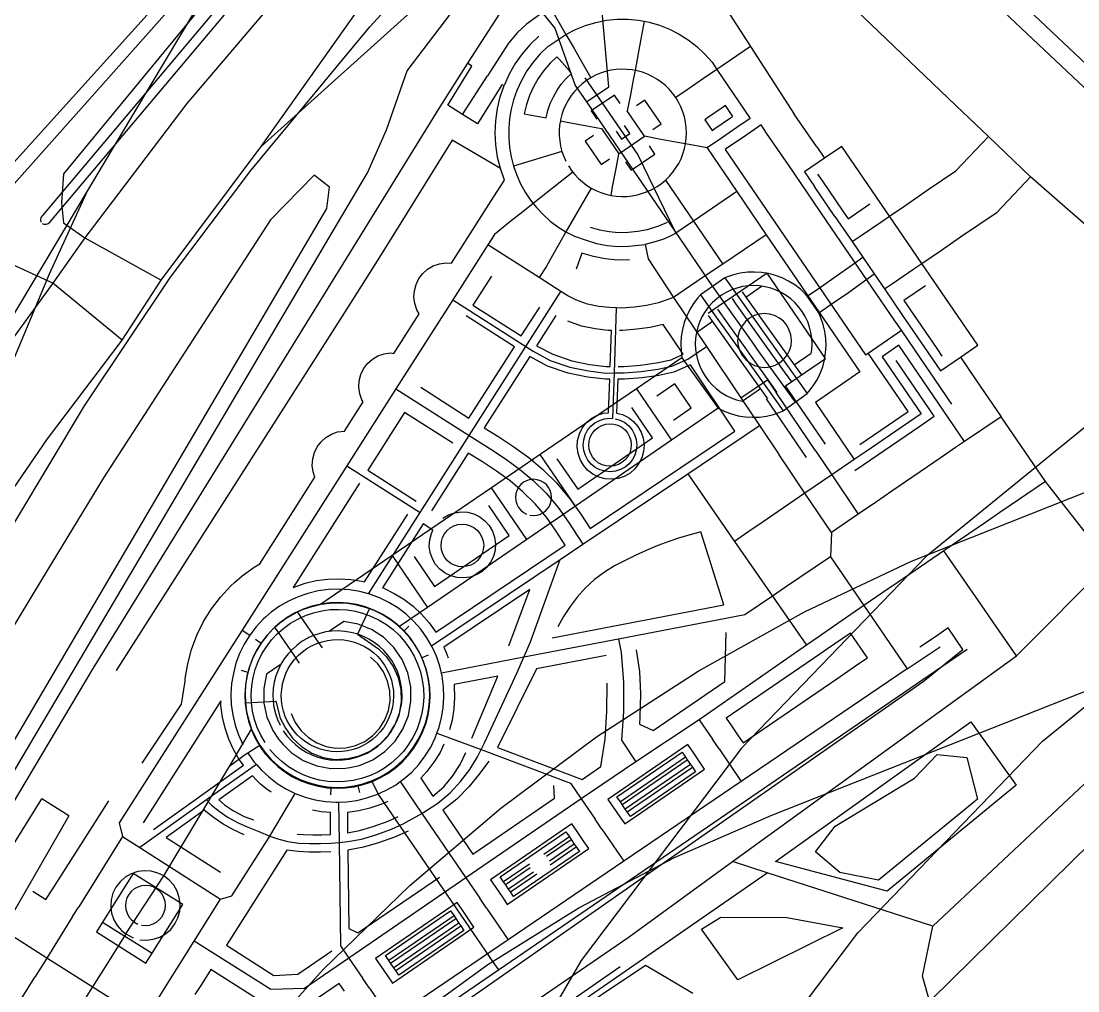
# Model space of a CAD drawing. Header units: metres. Extents: x -847 to 846, y -696 to 697.
# Drawn here: x -598.1 to -454.1, y 360.3 to 492.4 of the extents above; entities that cross this region are included whole.
import ezdxf

# ---------------------------------------------------------------- set-up
doc = ezdxf.new("R2010")
doc.units = ezdxf.units.M
for name, color, linetype in [('OSM_BARRIER', 1, 'Continuous'), ('OSM_BUILDING', 8, 'Continuous'), ('OSM_GREEN_EXISTING', 94, 'Continuous'), ('OSM_HYDROGRAPHY', 5, 'Continuous'), ('OSM_PATH', 32, 'Continuous'), ('OSM_RAILWAY', 6, 'Continuous'), ('OSM_ROAD_LOCAL', 9, 'Continuous'), ('OSM_ROAD_MAJOR', 30, 'Continuous')]:
    doc.layers.add(name, color=color, linetype=linetype)

msp = doc.modelspace()

# ---------------------------------------------------------------- linework, layer by layer
at = {"layer": 'OSM_BARRIER'}
for points in [[(-600.464, 468.588), (-562.775, 510.979), (-559.85, 511.201), (-554.901, 516.511)], [(-595.183, 464.803), (-594.97, 464.703), (-594.625, 464.714), (-594.362, 464.815), (-594.112, 465.037), (-561.14, 504.211), (-561.034, 504.478), (-561.078, 504.8), (-561.266, 505.101), (-561.585, 505.257), (-561.911, 505.235), (-562.199, 505.101), (-595.17, 465.917), (-595.365, 465.616), (-595.421, 465.304), (-595.365, 465.015)], [(-527.862, 500.815), (-531.552, 495.572), (-537.272, 486.633)], [(-466.53, 495.884), (-426.786, 458.425), (-424.349, 456.499), (-421.649, 455.13), (-418.686, 454.261), (-415.579, 454.117), (-412.296, 454.417), (-410.141, 455.063)], [(-527.53, 490.34), (-528.72, 489.194), (-529.804, 487.936), (-530.756, 486.589), (-531.583, 485.141), (-532.266, 483.628)], [(-537.272, 486.633), (-541.005, 480.7)], [(-536.645, 486.232), (-537.272, 486.633)], [(-525.08, 487.535), (-526.014, 486.633), (-526.866, 485.642), (-527.618, 484.585), (-528.263, 483.449), (-528.802, 482.269)], [(-524.761, 487.179), (-525.08, 487.535)], [(-523.37, 485.587), (-524.761, 487.179)], [(-532.567, 483.694), (-535.881, 478.373), (-537.917, 479.642), (-539.953, 480.911), (-536.645, 486.232)], [(-528.802, 482.269), (-529.221, 481.034), (-529.522, 479.765), (-526.546, 479.208), (-526.308, 480.188), (-525.983, 481.156), (-525.563, 482.08), (-525.062, 482.96), (-524.479, 483.783), (-523.815, 484.551), (-523.082, 485.253)], [(-523.082, 485.253), (-523.37, 485.587)], [(-532.266, 483.628), (-532.567, 483.694)], [(-532.799, 482.069), (-532.266, 483.628)], [(-517.243, 482.303), (-520.413, 480.143)], [(-516.473, 481.178), (-517.243, 482.303)], [(-532.774, 472.284), (-533.156, 473.865), (-533.4, 475.512), (-533.481, 477.16), (-533.413, 478.819), (-533.181, 480.455), (-532.799, 482.069)], [(-513.096, 481.59), (-514.217, 480.822)], [(-510.897, 478.384), (-513.096, 481.59)], [(-501.45, 479.186), (-501.13, 479.409), (-502.133, 480.878), (-502.452, 480.655)], [(-541.005, 480.7), (-551.28, 464.091)], [(-520.413, 480.143), (-519.643, 479.019)], [(-502.452, 480.655), (-504.557, 479.219)], [(-516.999, 477.371), (-516.272, 476.314), (-515.157, 477.071), (-515.884, 478.139)], [(-512.025, 477.616), (-510.897, 478.384)], [(-504.557, 479.219), (-504.945, 478.952), (-503.949, 477.483), (-503.555, 477.75)], [(-503.555, 477.75), (-501.45, 479.186)], [(-496.507, 477.138), (-497.259, 478.24), (-499.677, 476.592)], [(-520.1, 476.804), (-521.221, 476.036)], [(-499.677, 476.592), (-501.782, 475.156)], [(-493.443, 472.663), (-496.507, 477.138)], [(-532.774, 472.284), (-539.345, 476.147), (-548.999, 460.584)], [(-521.221, 476.036), (-519.054, 472.863)], [(-511.718, 474.277), (-512.488, 475.401)], [(-501.782, 475.156), (-502.17, 474.889), (-483.056, 446.903), (-482.662, 447.17)], [(-519.054, 472.863), (-517.926, 473.631)], [(-514.944, 472.073), (-511.718, 474.277)], [(-532.222, 470.737), (-532.774, 472.284)], [(-515.715, 473.197), (-514.944, 472.073)], [(-491.044, 469.145), (-493.443, 472.663)], [(-558.133, 471.382), (-564.091, 465.315), (-586.838, 430.15), (-595.296, 416.279), (-604.342, 401.396), (-620.211, 374.713), (-620.818, 372.887), (-621.15, 371.206), (-620.919, 369.447), (-619.722, 365.807)], [(-556.398, 466.874), (-556.041, 469.757), (-558.133, 471.382)], [(-533.701, 468.421), (-532.222, 470.737)], [(-489.578, 471.549), (-488.92, 470.592)], [(-488.92, 470.592), (-486.132, 466.507)], [(-575.725, 402.487), (-575.7, 402.843), (-575.374, 404.836), (-574.854, 406.806), (-574.133, 408.732), (-573.225, 410.591), (-572.147, 412.316), (-570.92, 413.93), (-569.51, 415.455), (-568.978, 415.923), (-567.969, 416.802), (-566.302, 418.005), (-565.557, 418.439), (-558.033, 430.239), (-558.277, 430.985), (-558.403, 431.864), (-558.346, 432.743), (-558.121, 433.601), (-557.739, 434.391), (-557.206, 435.092), (-556.542, 435.682), (-555.784, 436.128), (-554.944, 436.417), (-554.017, 436.539), (-551.474, 440.536), (-551.655, 440.792), (-551.944, 441.627), (-552.069, 442.506), (-552.013, 443.386), (-551.787, 444.243), (-551.405, 445.033), (-550.872, 445.734), (-550.208, 446.324), (-549.45, 446.77), (-548.611, 447.059), (-547.74, 447.182), (-547.276, 447.126), (-543.831, 452.525), (-544.138, 453.059), (-544.426, 453.894), (-544.551, 454.774), (-544.495, 455.653), (-544.269, 456.51), (-543.887, 457.3), (-543.355, 458.002), (-542.691, 458.592), (-541.933, 459.037), (-541.093, 459.326), (-540.222, 459.449), (-539.445, 459.404), (-533.701, 468.421)], [(-488.25, 465.059), (-491.044, 469.145)], [(-601.003, 391.043), (-588.53, 412.249), (-556.398, 466.874)], [(-486.132, 466.507), (-485.418, 465.46)], [(-485.418, 465.46), (-482.461, 467.475)], [(-510.058, 464.959), (-511.242, 464.458), (-512.363, 464.08)], [(-479.128, 451.701), (-488.25, 465.059)], [(-551.28, 464.091), (-588.311, 404.212)], [(-515.37, 463.568), (-516.673, 463.557), (-517.97, 463.679), (-519.248, 463.924), (-520.501, 464.28)], [(-512.363, 464.08), (-512.795, 463.946), (-514.073, 463.701), (-515.37, 463.568)], [(-521.704, 460.763), (-522.449, 458.581)], [(-515.176, 459.85), (-516.836, 459.839), (-518.484, 459.994), (-520.112, 460.295), (-521.704, 460.763)], [(-548.999, 460.584), (-552.288, 455.419)], [(-493.938, 442.684), (-488.488, 446.413), (-496.444, 458.057), (-501.895, 454.339)], [(-533.995, 457.634), (-536.514, 453.683), (-529.929, 449.497), (-527.417, 453.438)], [(-497.227, 456.276), (-497.472, 456.321), (-498.255, 456.354), (-499.032, 456.321), (-499.802, 456.21), (-500.56, 456.02), (-501.299, 455.764), (-502.001, 455.43), (-502.671, 455.03), (-503.304, 454.562), (-503.88, 454.039), (-504.407, 453.471), (-504.87, 452.837), (-505.278, 452.169), (-505.61, 451.467), (-505.873, 450.733), (-506.067, 449.976)], [(-474.862, 456.343), (-477.813, 454.328)], [(-552.288, 455.419), (-554.024, 452.692)], [(-499.858, 455.519), (-499.326, 454.774)], [(-499.326, 454.774), (-497.227, 456.276)], [(-492.748, 445.545), (-490.43, 447.159), (-490.361, 447.616), (-490.324, 448.395), (-490.355, 449.174), (-490.468, 449.942), (-490.656, 450.699), (-490.919, 451.434), (-491.251, 452.135), (-491.652, 452.814), (-492.115, 453.438), (-492.635, 454.017), (-493.212, 454.54), (-493.838, 455.007), (-494.508, 455.408), (-495.21, 455.742), (-495.943, 456.009), (-496.701, 456.198), (-497.227, 456.276)], [(-502.508, 453.916), (-504.494, 452.558)], [(-501.895, 454.339), (-502.508, 453.916)], [(-500.654, 453.838), (-501.18, 454.584)], [(-500.316, 453.337), (-500.654, 453.838)], [(-499.326, 454.774), (-492.748, 445.545)], [(-477.813, 454.328), (-477.005, 453.148)], [(-554.024, 452.692), (-585.097, 403.934)], [(-543.637, 442.506), (-537.059, 438.309), (-530.863, 448.028), (-537.441, 452.224)], [(-525.218, 452.291), (-527.849, 448.161), (-525.632, 447.026), (-523.063, 446.091), (-520.645, 445.601), (-518.371, 445.334), (-517.82, 445.334), (-517.657, 450.254), (-518.083, 450.254), (-519.868, 450.465), (-521.735, 450.844), (-523.583, 451.501)], [(-503.899, 451.523), (-504.432, 452.269)], [(-503.204, 453.137), (-502.671, 452.391)], [(-502.671, 452.391), (-502.339, 451.901)], [(-497.484, 449.363), (-500.316, 453.337)], [(-495.774, 445.378), (-495.348, 445.512), (-494.74, 445.846), (-494.176, 446.313), (-493.732, 446.859), (-493.393, 447.515), (-493.187, 448.195), (-493.124, 448.907), (-493.199, 449.631), (-493.418, 450.298), (-493.763, 450.955), (-494.214, 451.49), (-494.778, 451.935), (-495.417, 452.269), (-496.106, 452.48), (-496.82, 452.536), (-497.534, 452.469), (-498.23, 452.258), (-498.856, 451.901), (-499.407, 451.445), (-499.683, 451.1)], [(-477.005, 453.148), (-473.346, 447.794)], [(-516.736, 445.334), (-515.934, 445.334), (-513.672, 445.512), (-511.498, 445.812), (-509.531, 446.246), (-507.884, 447.015), (-510.596, 451.044), (-512.369, 450.655), (-514.199, 450.399), (-516.122, 450.254), (-516.567, 450.254)], [(-506.067, 449.976), (-503.899, 451.523)], [(-497.353, 442.339), (-503.899, 451.523)], [(-502.339, 451.901), (-499.501, 447.927)], [(-499.683, 451.1), (-499.858, 450.877), (-500.191, 450.243), (-500.397, 449.575), (-500.46, 448.851), (-500.385, 448.139), (-500.165, 447.449), (-499.821, 446.814), (-499.364, 446.269), (-498.812, 445.835), (-498.154, 445.478), (-497.478, 445.278), (-496.764, 445.211), (-496.05, 445.3), (-495.774, 445.378)], [(-478.145, 450.265), (-479.128, 451.701)], [(-506.067, 449.976), (-506.18, 449.208), (-506.223, 448.428), (-506.186, 447.649), (-506.073, 446.881), (-505.885, 446.124), (-505.622, 445.389), (-505.29, 444.677), (-504.895, 444.009), (-504.432, 443.386), (-503.906, 442.807), (-503.329, 442.272), (-502.703, 441.805), (-502.039, 441.404), (-501.331, 441.07), (-500.598, 440.803), (-499.84, 440.614), (-497.353, 442.339)], [(-496.814, 448.428), (-497.484, 449.363)], [(-482.662, 447.17), (-478.145, 450.265)], [(-475.464, 446.347), (-478.145, 450.265)], [(-499.501, 447.927), (-498.837, 446.992)], [(-494.089, 444.61), (-496.814, 448.428)], [(-473.346, 447.794), (-472.626, 446.736)], [(-517.876, 443.586), (-518.471, 443.586), (-520.921, 443.875), (-523.533, 444.41), (-526.352, 445.389), (-528.777, 446.703), (-534.979, 436.974), (-532.98, 435.749), (-530.95, 434.402), (-528.921, 432.933), (-526.985, 431.285), (-525.087, 429.437), (-523.32, 427.322), (-521.835, 425.24), (-520.57, 423.259), (-500.836, 436.517), (-506.9, 445.545), (-509.155, 444.543), (-511.191, 444.087), (-513.484, 443.775), (-515.865, 443.586), (-516.792, 443.586)], [(-498.837, 446.992), (-496.131, 443.196)], [(-483.814, 434.725), (-477.23, 439.222), (-482.662, 447.17)], [(-472.92, 442.617), (-475.464, 446.347)], [(-492.748, 445.545), (-491.771, 444.187)], [(-473.684, 438.554), (-478.884, 446.169)], [(-518.033, 439.011), (-517.876, 443.586)], [(-516.792, 443.586), (-516.949, 438.988)], [(-493.099, 443.241), (-494.089, 444.61)], [(-509.206, 438.031), (-506.769, 439.69), (-509.018, 442.974), (-511.448, 441.304)], [(-496.344, 440.925), (-497.353, 442.339)], [(-496.131, 443.196), (-495.116, 441.805)], [(-488.5, 434.736), (-493.938, 442.684)], [(-471.774, 440.948), (-472.92, 442.617)], [(-492.454, 434.936), (-496.538, 440.914)], [(-471.272, 440.202), (-471.774, 440.948)], [(-539.239, 434.881), (-545.823, 439.077), (-550.847, 431.196), (-544.263, 426.999)], [(-525.08, 432.755), (-522.249, 428.625), (-512.043, 435.604), (-514.875, 439.745)], [(-516.949, 438.988), (-516.147, 438.777), (-515.345, 438.387), (-514.637, 437.842), (-514.054, 437.163), (-513.61, 436.395), (-513.321, 435.549), (-513.209, 434.658), (-513.271, 433.768), (-513.503, 432.91), (-513.898, 432.109), (-514.443, 431.396), (-515.119, 430.806), (-515.896, 430.372), (-516.742, 430.083), (-517.625, 429.972), (-518.515, 430.027), (-519.379, 430.261), (-520.181, 430.662), (-520.889, 431.207), (-521.472, 431.875), (-521.917, 432.654), (-522.205, 433.5), (-522.318, 434.38), (-522.255, 435.27), (-522.023, 436.139), (-521.629, 436.94), (-521.083, 437.641), (-520.407, 438.231), (-519.636, 438.677), (-518.784, 438.966), (-518.033, 439.011)], [(-475.639, 437.218), (-473.684, 438.554)], [(-482.374, 432.621), (-475.639, 437.218)], [(-491.1, 432.955), (-492.454, 434.936)], [(-540.598, 424.673), (-539.84, 425.118), (-539.001, 425.407), (-538.13, 425.53), (-537.247, 425.474), (-536.395, 425.252), (-535.599, 424.862), (-534.897, 424.328), (-534.308, 423.671), (-533.864, 422.914), (-533.575, 422.079), (-533.456, 421.2), (-533.506, 420.32), (-533.732, 419.463), (-534.12, 418.673), (-534.653, 417.971), (-535.311, 417.381), (-536.075, 416.936), (-536.908, 416.647), (-537.785, 416.524), (-538.662, 416.58), (-539.521, 416.802), (-540.31, 417.192), (-541.018, 417.726), (-541.601, 418.383), (-542.045, 419.14), (-542.334, 419.975), (-542.459, 420.854), (-542.402, 421.734), (-542.177, 422.591), (-541.958, 423.047), (-543.305, 423.916), (-548.855, 415.199), (-548.648, 415.122), (-547.245, 414.431), (-545.917, 413.619), (-544.67, 412.672), (-543.524, 411.593), (-542.49, 410.424), (-541.575, 409.155), (-523.94, 420.999), (-525.162, 422.914), (-526.509, 424.795), (-528.05, 426.643), (-529.716, 428.268), (-531.439, 429.738), (-533.287, 431.062), (-535.204, 432.343), (-537.165, 433.545), (-542.177, 425.675)], [(-484.479, 431.185), (-482.374, 432.621)], [(-551.969, 429.437), (-561.009, 415.244), (-559.374, 415.801), (-557.851, 416.168), (-556.291, 416.379), (-554.725, 416.424), (-553.172, 416.324), (-551.63, 416.079), (-551.286, 415.99), (-545.391, 425.24)], [(-528.752, 425.085), (-528.269, 425.04), (-527.787, 425.085), (-527.329, 425.218), (-526.897, 425.452), (-526.528, 425.753), (-526.221, 426.131), (-525.989, 426.554), (-525.845, 427.022), (-525.801, 427.5), (-525.845, 427.979), (-525.983, 428.446), (-526.208, 428.869), (-526.515, 429.248), (-526.891, 429.549), (-527.317, 429.782), (-527.774, 429.916), (-528.257, 429.972), (-528.739, 429.927), (-529.203, 429.782), (-529.629, 429.56), (-530.004, 429.248), (-530.311, 428.881), (-530.543, 428.458), (-530.681, 427.99), (-530.731, 427.511), (-530.687, 427.033), (-530.543, 426.565), (-530.318, 426.142), (-530.011, 425.764), (-529.641, 425.452), (-529.215, 425.229)], [(-544.539, 419.441), (-541.738, 415.344), (-531.564, 422.313), (-534.365, 426.398)], [(-525.719, 408.387), (-502.321, 412.884), (-505.472, 422.825), (-508.36, 421.99), (-509.851, 421.489), (-511.317, 420.944), (-512.902, 420.264), (-514.437, 419.574), (-515.802, 418.918), (-517.243, 418.172), (-518.596, 417.326), (-519.962, 416.313), (-521.171, 415.188), (-522.336, 413.908), (-523.282, 412.628), (-524.203, 411.27), (-524.961, 409.889)], [(-531.615, 407.262), (-528.783, 414.966), (-540.479, 407.118), (-540.141, 406.383), (-539.897, 405.67)], [(-564.837, 394.104), (-565.419, 395.106), (-565.895, 396.153), (-566.265, 397.244), (-566.534, 398.368), (-566.691, 399.515), (-566.728, 400.661), (-566.653, 401.819), (-566.465, 402.954), (-566.171, 404.067), (-565.77, 405.147), (-565.263, 406.183), (-564.655, 407.162), (-563.953, 408.086), (-563.164, 408.932), (-562.976, 409.099), (-562.299, 409.689), (-561.366, 410.368), (-560.376, 410.936), (-560.088, 411.069), (-559.311, 411.415), (-558.221, 411.793), (-557.093, 412.06), (-555.966, 412.216), (-554.813, 412.249), (-553.641, 412.172), (-552.514, 412.005), (-551.405, 411.704), (-550.327, 411.292), (-549.281, 410.78), (-548.291, 410.179), (-547.383, 409.489), (-546.543, 408.698), (-545.779, 407.83), (-545.109, 406.895), (-544.526, 405.893), (-544.05, 404.847), (-543.674, 403.756), (-543.411, 402.631), (-543.261, 401.485), (-543.217, 400.327), (-543.286, 399.181), (-543.474, 398.056), (-543.774, 396.932), (-544.182, 395.852), (-544.683, 394.806), (-545.29, 393.837), (-545.992, 392.902), (-546.775, 392.067), (-547.64, 391.31), (-548.579, 390.631), (-549.582, 390.052), (-550.616, 389.574), (-551.718, 389.206), (-552.852, 388.939), (-553.992, 388.783), (-555.139, 388.739), (-556.291, 388.817), (-557.425, 388.995), (-558.534, 389.295), (-559.624, 389.707), (-560.658, 390.219), (-561.642, 390.82), (-562.556, 391.522), (-563.402, 392.312), (-564.166, 393.169)], [(-545.923, 409.3), (-546.832, 410.146), (-547.809, 410.88), (-548.868, 411.537), (-549.983, 412.082), (-550.628, 412.327), (-551.142, 412.517), (-552.332, 412.839), (-553.547, 413.029), (-554.8, 413.107), (-556.035, 413.073), (-557.25, 412.906), (-558.459, 412.617), (-559.631, 412.216), (-560.445, 411.849), (-560.771, 411.704), (-561.829, 411.092), (-562.838, 410.368), (-563.54, 409.745), (-563.765, 409.556), (-564.611, 408.643), (-565.363, 407.652)], [(-549.074, 408.698), (-550.334, 409.522), (-552.169, 410.257), (-554.105, 410.613), (-556.041, 409.288)], [(-562.362, 395.719), (-561.861, 395.028), (-561.284, 394.383), (-560.652, 393.782), (-559.975, 393.269), (-559.236, 392.813), (-558.453, 392.423), (-557.632, 392.123), (-556.799, 391.9), (-555.959, 391.756), (-555.101, 391.7), (-554.243, 391.733), (-553.397, 391.845), (-552.526, 392.056), (-551.699, 392.334), (-550.935, 392.68), (-550.19, 393.114), (-549.482, 393.626), (-548.83, 394.193), (-548.254, 394.817), (-547.721, 395.518), (-547.27, 396.253), (-546.888, 397.032), (-546.587, 397.834), (-546.362, 398.68), (-546.224, 399.526), (-546.168, 400.383), (-546.199, 401.251), (-546.318, 402.119), (-546.512, 402.954), (-546.788, 403.767), (-547.151, 404.557), (-547.583, 405.303), (-548.091, 406.004), (-548.661, 406.65), (-549.294, 407.24), (-549.964, 407.752), (-550.71, 408.209), (-551.499, 408.598), (-552.313, 408.899), (-553.128, 409.121), (-553.961, 409.255), (-554.863, 409.311), (-555.721, 409.288), (-556.548, 409.177), (-557.394, 408.977), (-558.221, 408.687), (-558.86, 408.398), (-559.029, 408.32), (-559.762, 407.897), (-560.464, 407.396), (-561.028, 406.895), (-561.109, 406.828), (-561.692, 406.194), (-562.224, 405.504), (-562.681, 404.769), (-563.057, 403.99), (-563.358, 403.188), (-563.577, 402.353), (-563.721, 401.485), (-563.778, 400.628), (-563.746, 399.771), (-563.634, 398.925), (-563.433, 398.078), (-563.151, 397.255), (-562.794, 396.475)], [(-545.923, 409.3), (-545.259, 409.945)], [(-543.467, 405.637), (-543.762, 406.294), (-544.388, 407.363), (-545.109, 408.364), (-545.923, 409.3)], [(-514.28, 406.761), (-513.848, 403.8), (-513.685, 400.739), (-513.766, 397.611), (-513.848, 396.631), (-511.956, 395.73), (-502.214, 402.409), (-502.007, 409.121)], [(-482.775, 405.659), (-485.074, 409.021), (-486.239, 408.22)], [(-471.767, 409.723), (-473.509, 408.531)], [(-469.769, 406.806), (-471.767, 409.723)], [(-565.363, 407.652), (-566.014, 406.606), (-566.559, 405.492), (-566.992, 404.335), (-567.167, 403.667)], [(-566.127, 408.175), (-565.363, 407.652)], [(-548.26, 408.03), (-548.686, 408.442), (-549.074, 408.698)], [(-546.055, 395.952), (-545.316, 397.778), (-544.958, 399.726), (-544.977, 401.696), (-545.384, 403.622), (-546.161, 405.437), (-547.276, 407.062), (-548.26, 408.03)], [(-486.239, 408.22), (-488.219, 406.862)], [(-473.509, 408.531), (-475.62, 407.095)], [(-542.622, 406.027), (-543.467, 405.637)], [(-518.352, 405.982), (-527.874, 404.157), (-533.193, 393.414), (-521.654, 389.095), (-519.098, 390.843), (-518.515, 394.561), (-518.258, 398.346), (-518.22, 402.208)], [(-489.252, 406.149), (-502.007, 397.422), (-501.293, 396.375)], [(-488.219, 406.862), (-489.252, 406.149)], [(-475.2, 402.42), (-469.769, 406.806)], [(-562.757, 404.702), (-564.636, 403.411), (-564.999, 401.474), (-564.981, 399.492), (-564.573, 397.566), (-564.241, 396.787)], [(-552.207, 388.204), (-551.48, 388.383), (-550.302, 388.772), (-549.187, 389.284), (-548.11, 389.908), (-547.101, 390.642), (-546.174, 391.455), (-545.334, 392.357), (-544.583, 393.347), (-543.931, 394.394), (-543.386, 395.507), (-542.954, 396.665), (-542.634, 397.867), (-542.434, 399.08), (-542.359, 400.316), (-542.402, 401.563), (-542.565, 402.787), (-542.847, 403.99), (-543.248, 405.158), (-543.467, 405.637)], [(-548.504, 397.199), (-548.022, 398.468), (-547.796, 399.804), (-547.84, 401.162), (-548.147, 402.487), (-548.705, 403.722), (-549.494, 404.824), (-550.484, 405.76)], [(-486.959, 402.798), (-483.946, 404.858)], [(-483.946, 404.858), (-482.775, 405.659)], [(-588.311, 404.212), (-610.3, 367.221)], [(-567.167, 403.667), (-568.063, 403.912)], [(-567.167, 403.667), (-567.305, 403.132), (-567.505, 401.919), (-567.587, 400.672), (-567.543, 399.437), (-567.38, 398.212), (-567.092, 397.01), (-566.697, 395.83), (-566.183, 394.706), (-565.563, 393.637), (-564.843, 392.635), (-564.016, 391.711), (-563.114, 390.865), (-562.13, 390.119), (-561.078, 389.462), (-559.963, 388.917), (-558.797, 388.483), (-557.607, 388.16), (-556.385, 387.96), (-555.84, 387.926)], [(-536.651, 394.706), (-533.124, 403.144), (-539.095, 401.997), (-539.07, 401.819), (-539.013, 400.26), (-539.107, 398.691), (-539.364, 397.155), (-539.709, 395.852)], [(-581.588, 391.288), (-576.201, 399.359), (-575.725, 402.487)], [(-518.477, 372.174), (-475.2, 402.42)], [(-500.385, 395.039), (-499.714, 394.06), (-486.959, 402.798)], [(-580.035, 382.282), (-567.775, 391.021), (-568.345, 391.811), (-569.128, 393.158), (-569.779, 394.583), (-570.281, 396.064), (-570.644, 397.589), (-570.851, 399.147), (-570.876, 399.771), (-581.451, 383.184)], [(-561.272, 398.056), (-560.714, 396.821), (-559.925, 395.719), (-558.935, 394.783), (-557.782, 394.06), (-556.517, 393.581), (-555.176, 393.359), (-553.817, 393.403)], [(-564.241, 396.787), (-563.797, 395.752), (-562.988, 394.572)], [(-553.817, 393.403), (-552.495, 393.704), (-551.261, 394.26), (-550.152, 395.051), (-549.225, 396.041), (-548.504, 397.199)], [(-551.95, 390.999), (-550.139, 391.778), (-548.511, 392.891), (-547.132, 394.305), (-546.055, 395.952)], [(-501.293, 396.375), (-500.385, 395.039)], [(-562.988, 394.572), (-562.381, 393.826), (-561.272, 392.746), (-559.624, 391.666), (-557.789, 390.932), (-555.853, 390.576), (-553.879, 390.598), (-553.266, 390.731)], [(-540.467, 393.871), (-540.999, 392.769), (-541.826, 391.444), (-542.778, 390.186), (-543.624, 389.273), (-541.964, 386.813), (-540.504, 388.082), (-539.308, 389.54), (-538.268, 391.099), (-537.466, 392.746)], [(-506.537, 392.791), (-507.251, 393.826), (-518.145, 386.368), (-517.431, 385.321)], [(-534.365, 391.589), (-535.655, 389.796), (-537.084, 388.071), (-538.719, 386.412), (-540.623, 384.887), (-536.526, 378.909), (-525.412, 386.512), (-525.519, 388.271)], [(-516.435, 386.023), (-516.911, 386.713), (-508.028, 392.791), (-507.558, 392.101)], [(-507.558, 392.101), (-516.435, 386.023)], [(-516.191, 385.666), (-507.314, 391.756)], [(-507.558, 392.101), (-507.314, 391.756)], [(-507.314, 391.756), (-506.881, 391.11)], [(-505.622, 391.455), (-506.537, 392.791)], [(-553.266, 390.731), (-551.95, 390.999)], [(-516.516, 383.997), (-515.846, 383.017), (-504.952, 390.475), (-505.622, 391.455)], [(-506.881, 391.11), (-515.758, 385.032)], [(-515.502, 384.665), (-506.624, 390.743)], [(-506.624, 390.743), (-506.192, 390.119), (-515.076, 384.041), (-515.502, 384.665)], [(-506.881, 391.11), (-506.624, 390.743)], [(-564.003, 387.347), (-564.724, 387.859), (-565.438, 388.449), (-566.027, 389.017), (-566.559, 389.563), (-571.133, 386.301), (-570.337, 385.622), (-569.122, 384.831), (-567.668, 384.052), (-566.415, 383.562)], [(-555.897, 387.002), (-555.84, 387.926)], [(-555.84, 387.926), (-555.151, 387.882), (-553.917, 387.926), (-552.695, 388.093), (-552.207, 388.204)], [(-552.207, 388.204), (-551.988, 387.303)], [(-593.849, 374.056), (-586.13, 386.156)], [(-548.116, 386.089), (-549.068, 385.655), (-550.547, 385.165), (-552.069, 384.798), (-553.616, 384.587), (-553.585, 381.815), (-551.975, 382.138), (-550.102, 382.672), (-548.066, 383.407), (-546.694, 384.019)], [(-516.191, 385.666), (-516.435, 386.023)], [(-567.7, 381.536), (-569.134, 382.227), (-570.563, 383.006), (-571.853, 383.896), (-573.112, 384.887), (-578.318, 381.18), (-570.926, 376.471)], [(-560.47, 381.648), (-559.58, 381.57), (-558.334, 381.525), (-557.081, 381.536), (-555.903, 381.57), (-555.934, 384.575), (-557.181, 384.687), (-558.39, 384.909)], [(-517.431, 385.321), (-516.516, 383.997)], [(-515.758, 385.032), (-516.191, 385.666)], [(-515.502, 384.665), (-515.758, 385.032)], [(-522.311, 381.982), (-523.026, 383.028), (-534.133, 375.414), (-533.419, 374.379)], [(-545.347, 382.048), (-547.195, 381.236), (-549.381, 380.445), (-551.424, 379.855), (-553.554, 379.444), (-553.428, 368.779), (-552.175, 368.189), (-541.062, 375.792)], [(-532.335, 375.136), (-532.811, 375.826), (-523.859, 381.959), (-523.383, 381.258)], [(-521.397, 380.646), (-522.311, 381.982)], [(-532.51, 373.043), (-531.84, 372.063), (-520.726, 379.666), (-521.397, 380.646)], [(-523.383, 381.258), (-526.872, 378.876)], [(-526.484, 378.62), (-523.145, 380.913)], [(-522.706, 380.279), (-526.07, 377.974)], [(-523.383, 381.258), (-523.145, 380.913)], [(-523.145, 380.913), (-522.706, 380.279)], [(-522.706, 380.279), (-522.455, 379.9)], [(-555.878, 379.232), (-557.275, 379.199), (-558.822, 379.188), (-560.345, 379.266), (-561.861, 379.466), (-570.099, 366.531), (-563.621, 362.401), (-560.363, 362.579), (-555.728, 365.751)], [(-522.455, 379.9), (-522.023, 379.277), (-530.969, 373.143), (-531.402, 373.777)], [(-526.008, 377.462), (-522.455, 379.9)], [(-528.814, 377.54), (-532.335, 375.136)], [(-580.21, 365.428), (-576.05, 372.063), (-582.798, 376.293), (-586.957, 369.659)], [(-532.091, 374.779), (-528.72, 377.084)], [(-528.263, 376.471), (-531.658, 374.145)], [(-531.402, 373.777), (-527.812, 376.226)], [(-581.645, 369.247), (-581.112, 369.191), (-580.58, 369.247), (-580.072, 369.403), (-579.603, 369.659), (-579.195, 369.993), (-578.851, 370.416), (-578.606, 370.894), (-578.45, 371.395), (-578.4, 371.93), (-578.462, 372.464), (-578.613, 372.976), (-578.87, 373.443), (-579.208, 373.844), (-579.628, 374.189), (-580.097, 374.434), (-580.605, 374.579), (-581.137, 374.635), (-581.67, 374.59), (-582.177, 374.423), (-582.653, 374.167), (-583.061, 373.833), (-583.399, 373.41), (-583.643, 372.943), (-583.8, 372.43), (-583.85, 371.896), (-583.794, 371.373), (-583.637, 370.861), (-583.38, 370.382), (-583.042, 369.981), (-582.628, 369.648), (-582.152, 369.391)], [(-533.419, 374.379), (-532.51, 373.043)], [(-532.091, 374.779), (-532.335, 375.136)], [(-531.658, 374.145), (-532.091, 374.779)], [(-596.455, 373.844), (-594.694, 372.72)], [(-594.694, 372.72), (-593.849, 374.056)], [(-531.402, 373.777), (-531.658, 374.145)], [(-566.954, 338.3), (-518.477, 372.174)], [(-537.961, 371.262), (-538.675, 372.308), (-549.782, 364.694), (-549.074, 363.659)], [(-547.972, 364.427), (-548.442, 365.117), (-539.571, 371.195), (-539.095, 370.505)], [(-539.095, 370.505), (-547.972, 364.427)], [(-547.727, 364.07), (-538.857, 370.148)], [(-539.095, 370.505), (-538.857, 370.148)], [(-538.857, 370.148), (-538.418, 369.514)], [(-537.046, 369.937), (-537.961, 371.262)], [(-586.957, 369.659), (-587.803, 368.334)], [(-586.957, 369.659), (-580.21, 365.428)], [(-548.16, 362.323), (-547.489, 361.343), (-536.376, 368.957), (-537.046, 369.937)], [(-538.418, 369.514), (-547.295, 363.436)], [(-547.038, 363.069), (-538.167, 369.147)], [(-538.167, 369.147), (-537.735, 368.512), (-546.606, 362.434), (-547.038, 363.069)], [(-538.418, 369.514), (-538.167, 369.147)], [(-587.803, 368.334), (-581.087, 364.059)], [(-581.087, 364.059), (-580.21, 365.428)], [(-547.727, 364.07), (-547.972, 364.427)], [(-620.211, 260.899), (-586.519, 314.645), (-566.71, 328.693), (-516.479, 363.603)], [(-554.024, 360.263), (-554.738, 361.299), (-561.717, 356.523), (-572.21, 363.213), (-573.513, 361.165)], [(-549.074, 363.659), (-548.16, 362.323)], [(-547.295, 363.436), (-547.727, 364.07)], [(-547.038, 363.069), (-547.295, 363.436)], [(-573.513, 361.165), (-574.397, 359.785)]]:
    msp.add_lwpolyline(points, dxfattribs=at)
at = {"layer": 'OSM_BUILDING'}
for points in [[(-516.761, 437.33), (-516.253, 437.063), (-515.802, 436.706), (-515.451, 436.283), (-515.176, 435.771), (-515.007, 435.237), (-514.944, 434.658), (-514.994, 434.101), (-515.157, 433.556), (-515.426, 433.044), (-515.777, 432.61), (-516.222, 432.242), (-516.704, 431.975), (-517.262, 431.797), (-517.82, 431.742), (-518.383, 431.797), (-518.928, 431.953), (-519.448, 432.22), (-519.881, 432.576), (-520.244, 433.011), (-520.513, 433.511), (-520.689, 434.057), (-520.745, 434.625), (-520.695, 435.181), (-520.538, 435.727), (-520.275, 436.228), (-519.912, 436.673), (-519.48, 437.04), (-518.979, 437.307), (-518.433, 437.474), (-517.87, 437.541), (-517.306, 437.486)], [(-536.883, 423.649), (-536.376, 423.381), (-535.931, 423.036), (-535.561, 422.602), (-535.292, 422.101), (-535.117, 421.556), (-535.054, 420.988), (-535.104, 420.42), (-535.261, 419.875), (-535.524, 419.374), (-535.875, 418.929), (-536.313, 418.561), (-536.808, 418.283), (-537.353, 418.116), (-537.917, 418.049), (-538.481, 418.105), (-539.032, 418.261), (-539.533, 418.517), (-539.978, 418.873), (-540.348, 419.307), (-540.623, 419.808), (-540.792, 420.354), (-540.855, 420.91), (-540.811, 421.478), (-540.648, 422.023), (-540.391, 422.535), (-540.034, 422.981), (-539.602, 423.348), (-539.101, 423.615), (-538.556, 423.793), (-537.992, 423.849), (-537.428, 423.804)], [(-561.767, 396.988), (-562.074, 397.655), (-562.318, 398.379), (-562.494, 399.125), (-562.587, 399.848), (-562.619, 400.594), (-562.569, 401.34), (-562.443, 402.086), (-562.249, 402.821), (-561.992, 403.522), (-561.667, 404.19), (-561.266, 404.824), (-560.802, 405.437), (-560.282, 405.993), (-559.737, 406.472), (-559.136, 406.906), (-558.497, 407.273), (-558.39, 407.318), (-557.795, 407.596), (-557.068, 407.841), (-556.335, 408.019), (-555.634, 408.12), (-554.888, 408.131), (-554.086, 408.086), (-553.366, 407.975), (-552.67, 407.786), (-551.962, 407.518), (-551.267, 407.173), (-550.616, 406.773), (-550.039, 406.338), (-549.494, 405.826), (-548.999, 405.27), (-548.561, 404.657), (-548.179, 404.001), (-547.865, 403.322), (-547.627, 402.609), (-547.458, 401.886), (-547.358, 401.14), (-547.327, 400.383), (-547.377, 399.637), (-547.496, 398.913), (-547.69, 398.179), (-547.959, 397.466), (-548.285, 396.787), (-548.673, 396.164), (-549.143, 395.552), (-549.638, 395.017), (-550.202, 394.527), (-550.822, 394.071), (-551.474, 393.693), (-552.119, 393.403), (-552.846, 393.158), (-553.616, 392.969), (-554.343, 392.869), (-555.082, 392.846), (-555.828, 392.891), (-556.548, 393.013), (-557.275, 393.214), (-557.989, 393.481), (-558.672, 393.815), (-559.317, 394.216), (-559.906, 394.661), (-560.451, 395.173), (-560.959, 395.741), (-561.385, 396.331)]]:
    msp.add_lwpolyline(points, close=True, dxfattribs=at)
at = {"layer": 'OSM_GREEN_EXISTING'}
for points in [[(-468.704, 396.91), (-462.521, 388.327), (-480.099, 373.844), (-495.285, 377.896)], [(-467.783, 386.379), (-471.053, 383.729), (-481.258, 375.358), (-486.552, 376.416), (-489.835, 379.232), (-487.179, 382.705), (-476.359, 389.24), (-473.296, 392.501), (-469.218, 392.09)], [(-500.422, 361.799), (-505.365, 368.668), (-502.753, 370.315), (-493.763, 370.26), (-486.126, 368.857)]]:
    msp.add_lwpolyline(points, close=True, dxfattribs=at)
at = {"layer": 'OSM_HYDROGRAPHY'}
for points in [[(-197.484, 655.883), (-212.601, 641.1), (-224.892, 620.996), (-250.302, 601.982), (-251.248, 596.327), (-250.195, 588.98), (-250.809, 583.27), (-253.766, 577.615), (-267.085, 562.642), (-574.866, 259.987), (-611.866, 151.161), (-615.149, 24.112), (-633.06, -30.357), (-647.945, -80.395), (-724.519, -299.705), (-705.23, -374.078), (-629.451, -501.761)], [(-524.943, 355.81), (-513.014, 363.803), (-510.151, 362.089), (-506.562, 359.952)]]:
    msp.add_lwpolyline(points, dxfattribs=at)
at = {"layer": 'OSM_PATH'}
for points in [[(-549.914, 518.927), (-548.235, 517.435), (-541.5, 511.48), (-535.323, 503.776), (-533.663, 501.717), (-532.041, 499.691), (-529.322, 496.307), (-525.35, 491.398)], [(-438.802, 450.632), (-450.079, 461.976), (-460.553, 471.149), (-466.292, 476.648), (-470.721, 480.889), (-503.304, 512.081)], [(-565.225, 510.634), (-608.032, 463.223), (-612.361, 456.399), (-635.66, 412.005), (-657.567, 375.714), (-660.111, 370.393), (-674.708, 346.927), (-703.35, 299.806), (-704.271, 298.37)], [(-521.052, 481.368), (-518.007, 483.449), (-519.047, 495.205), (-521.766, 498.778), (-523.458, 500.993), (-526.089, 504.444), (-527.661, 506.515), (-529.278, 508.63)], [(-509.055, 504.979), (-498.725, 488.904), (-492.742, 479.709)], [(-525.983, 494.27), (-529.234, 491.965), (-530.437, 490.819), (-531.665, 489.383), (-534.54, 484.919)], [(-525.983, 494.27), (-523.859, 490.552), (-522.744, 488.637)], [(-526.302, 488.937), (-523.859, 490.552), (-522.537, 491.231), (-521.177, 491.787), (-519.774, 492.21), (-518.333, 492.489), (-516.874, 492.633), (-515.401, 492.644), (-513.942, 492.511), (-513.171, 492.366), (-512.501, 492.233), (-511.091, 491.832), (-509.725, 491.286), (-508.416, 490.618), (-507.176, 489.828), (-506.023, 488.926), (-504.952, 487.924), (-503.949, 486.778), (-503.285, 485.798), (-498.731, 479.13)], [(-513.171, 492.366), (-513.585, 490.184)], [(-525.35, 491.398), (-522.574, 483.594), (-521.052, 481.368), (-509.011, 463.746)], [(-513.585, 490.184), (-514.004, 487.969)], [(-526.302, 488.937), (-527.367, 487.913), (-528.332, 486.789), (-529.19, 485.587), (-529.923, 484.295), (-530.531, 482.948)], [(-522.744, 488.637), (-521.666, 486.767)], [(-498.725, 488.904), (-503.285, 485.798), (-505.108, 484.551)], [(-521.666, 486.767), (-520.444, 484.663)], [(-514.004, 487.969), (-514.437, 485.665), (-514.637, 484.596)], [(-523.508, 472.651), (-523.101, 472.05), (-522.913, 471.805), (-522.65, 471.483), (-522.155, 470.948), (-521.61, 470.47), (-521.033, 470.024), (-520.419, 469.646), (-519.774, 469.312), (-519.104, 469.022), (-518.415, 468.8), (-517.707, 468.644), (-516.986, 468.533), (-516.266, 468.488), (-515.539, 468.51), (-514.812, 468.588), (-514.098, 468.722), (-513.403, 468.922), (-512.72, 469.167), (-512.062, 469.479), (-511.436, 469.846), (-510.841, 470.258), (-510.283, 470.726), (-509.763, 471.238), (-509.293, 471.783), (-508.867, 472.373), (-508.491, 472.997), (-508.166, 473.642), (-507.902, 474.321), (-507.696, 475.023), (-507.558, 475.646), (-507.451, 476.447), (-507.426, 477.171), (-507.458, 477.895), (-507.552, 478.618), (-507.702, 479.331), (-507.915, 480.021), (-508.178, 480.7), (-508.504, 481.345), (-508.88, 481.969), (-509.312, 482.559), (-509.788, 483.104), (-510.308, 483.616), (-510.866, 484.073), (-511.461, 484.485), (-512.094, 484.852), (-512.751, 485.164), (-513.434, 485.409), (-514.13, 485.609), (-514.437, 485.665), (-514.844, 485.743), (-515.57, 485.809), (-516.291, 485.832), (-517.018, 485.776), (-517.738, 485.676), (-518.446, 485.509), (-519.135, 485.286), (-519.805, 484.997), (-520.444, 484.663), (-521.058, 484.273), (-521.635, 483.828), (-522.174, 483.338), (-522.668, 482.815), (-523.12, 482.247), (-523.52, 481.635), (-523.871, 481), (-524.166, 480.332), (-524.404, 479.653), (-524.585, 478.952), (-524.611, 478.785), (-524.705, 478.229), (-524.761, 477.505), (-524.761, 476.781), (-524.698, 476.058), (-524.573, 475.345), (-524.391, 474.633), (-524.153, 473.954), (-523.859, 473.286)], [(-537.917, 479.642), (-534.54, 484.919)], [(-521.253, 484.663), (-514.048, 474.143), (-509.011, 463.746)], [(-514.637, 484.596), (-515.101, 482.114)], [(-505.108, 484.551), (-507.22, 483.104)], [(-530.531, 482.948), (-531.001, 481.635), (-531.326, 480.366), (-531.395, 479.921), (-531.539, 479.086), (-531.646, 477.783), (-531.646, 476.481), (-531.533, 475.178), (-531.314, 473.898), (-530.988, 472.64), (-530.556, 471.405), (-530.023, 470.214), (-529.391, 469.078), (-528.67, 467.987), (-528.307, 467.531), (-527.856, 466.974), (-526.966, 466.028), (-525.995, 465.148), (-524.955, 464.369), (-523.84, 463.668), (-522.668, 463.078), (-521.102, 462.521)], [(-507.22, 483.104), (-508.88, 481.969)], [(-515.101, 482.114), (-515.502, 480.154)], [(-519.022, 477.75), (-516.648, 474.288), (-513.134, 476.692), (-515.502, 480.154)], [(-489.678, 475.234), (-492.742, 479.709)], [(-524.611, 478.785), (-523.458, 478.562)], [(-523.458, 478.562), (-520.983, 478.106)], [(-520.983, 478.106), (-519.022, 477.75)], [(-498.731, 479.13), (-500.56, 477.883)], [(-511.141, 476.314), (-513.134, 476.692)], [(-500.56, 477.883), (-502.665, 476.447)], [(-474.493, 469.423), (-470.752, 471.984), (-466.292, 476.648)], [(-508.667, 475.857), (-511.141, 476.314)], [(-502.665, 476.447), (-504.632, 475.1), (-507.558, 475.646), (-508.667, 475.857)], [(-504.632, 475.1), (-500.573, 469.156), (-496.551, 463.256), (-483.808, 444.588), (-489.872, 440.447), (-484.566, 432.665)], [(-474.43, 447.048), (-472.845, 444.732), (-470.12, 446.603), (-467.745, 448.217), (-475.37, 459.371), (-479.774, 465.828), (-486.258, 475.323), (-488.632, 473.698), (-491.357, 471.839), (-490.004, 469.857)], [(-489.678, 475.234), (-488.632, 473.698)], [(-524.391, 474.633), (-530.988, 472.64)], [(-517.024, 472.306), (-516.648, 474.288)], [(-517.488, 469.824), (-517.024, 472.306)], [(-522.913, 471.805), (-528.307, 467.531), (-529.716, 466.418)], [(-510.283, 470.726), (-506.468, 465.137), (-502.471, 459.282)], [(-470.088, 462.978), (-465.108, 466.373), (-460.553, 471.149)], [(-520.419, 469.646), (-523.84, 463.668), (-524.717, 462.121)], [(-517.707, 468.644), (-517.488, 469.824)], [(-487.21, 465.761), (-490.004, 469.857)], [(-477.7, 467.241), (-474.493, 469.423)], [(-500.573, 469.156), (-506.468, 465.137), (-508.999, 463.412)], [(-529.716, 466.418), (-531.527, 464.982)], [(-480.839, 465.093), (-479.774, 465.828), (-477.7, 467.241)], [(-531.527, 464.982), (-533.588, 463.334), (-534.503, 461.898), (-539.27, 454.417), (-547.007, 442.283), (-553.679, 431.808), (-567.969, 409.4), (-584.69, 383.162), (-584.264, 381.303)], [(-487.21, 465.761), (-484.873, 462.343), (-483.426, 460.228), (-481.866, 457.935), (-480.469, 455.898), (-478.088, 452.414)], [(-483.789, 463.078), (-480.839, 465.093)], [(-509.011, 463.746), (-503.874, 456.221)], [(-524.717, 462.121), (-525.863, 460.117)], [(-521.102, 462.521), (-519.68, 462.109), (-518.227, 461.831), (-516.755, 461.698), (-515.27, 461.709)], [(-511.254, 462.455), (-513.052, 461.931)], [(-508.999, 463.412), (-509.569, 463.111), (-510.408, 462.744), (-511.254, 462.455)], [(-496.551, 463.256), (-502.471, 459.282), (-505.014, 457.579)], [(-484.873, 462.343), (-483.789, 463.078)], [(-472.826, 461.108), (-470.088, 462.978)], [(-507.007, 456.232), (-509.212, 454.751), (-511.242, 454.005), (-512.895, 453.638), (-514.518, 453.415), (-516.235, 453.293), (-517.005, 453.315), (-517.901, 453.349), (-519.379, 453.527), (-520.902, 453.827), (-522.387, 454.362), (-523.608, 454.952), (-524.523, 455.542), (-527.499, 457.434), (-534.503, 461.898)], [(-515.27, 461.709), (-513.052, 461.931), (-512.632, 460.017), (-509.212, 454.751), (-504.714, 448.061), (-500.021, 441.07), (-497.472, 437.274), (-494.822, 433.322)], [(-476.435, 458.647), (-475.37, 459.371), (-472.826, 461.108)], [(-525.863, 460.117), (-526.559, 458.903), (-527.499, 457.434)], [(-490.969, 454.929), (-489.052, 456.243), (-486.984, 457.668), (-484.717, 459.293)], [(-484.717, 459.293), (-483.426, 460.228)], [(-503.091, 439.645), (-502.22, 439.222), (-501.312, 438.877), (-500.372, 438.632), (-499.414, 438.476), (-498.443, 438.41), (-497.472, 438.443), (-496.513, 438.577), (-495.567, 438.799), (-494.646, 439.111), (-494.252, 439.289), (-492.635, 440.458), (-490.975, 441.671), (-490.743, 441.916), (-490.154, 442.695), (-489.641, 443.519), (-489.215, 444.387), (-488.87, 445.3), (-488.626, 446.235), (-488.469, 447.193), (-488.407, 448.172), (-488.438, 449.141), (-488.569, 450.098), (-488.789, 451.044), (-489.108, 451.968), (-489.415, 452.647), (-490.969, 454.929), (-491.207, 455.208), (-491.915, 455.864), (-492.685, 456.454), (-493.512, 456.967), (-494.389, 457.401), (-495.298, 457.735), (-496.237, 457.991), (-497.196, 458.146), (-498.167, 458.202), (-499.138, 458.169), (-500.097, 458.046), (-501.043, 457.824), (-501.963, 457.501), (-502.195, 457.401), (-503.874, 456.221), (-505.516, 455.074), (-505.866, 454.696), (-506.455, 453.927), (-506.969, 453.093), (-507.395, 452.224), (-507.733, 451.311), (-507.984, 450.376), (-508.14, 449.419), (-508.203, 448.451), (-508.172, 447.471), (-508.04, 446.514)], [(-483.157, 457.011), (-481.866, 457.935)], [(-479.385, 456.633), (-476.435, 458.647)], [(-505.014, 457.579), (-507.007, 456.232)], [(-502.195, 457.401), (-500.523, 455.052)], [(-489.415, 452.647), (-487.429, 454.005), (-485.362, 455.419), (-483.157, 457.011)], [(-480.469, 455.898), (-479.385, 456.633)], [(-550.766, 414.376), (-543.699, 425.452), (-537.034, 435.916), (-529.297, 448.061), (-524.523, 455.542)], [(-505.516, 455.074), (-503.818, 452.703)], [(-503.874, 456.221), (-501.669, 453.115)], [(-500.523, 455.052), (-492.435, 443.708)], [(-539.27, 454.417), (-529.297, 448.061), (-528.313, 447.438), (-526.008, 446.169), (-523.307, 445.222), (-520.783, 444.721), (-518.421, 444.443), (-517.3, 444.454), (-515.896, 444.465), (-513.578, 444.643), (-511.348, 444.955), (-509.431, 445.378), (-507.257, 446.347), (-504.714, 448.061)], [(-517.005, 453.315), (-517.3, 444.454), (-517.513, 438.254)], [(-503.818, 452.703), (-495.73, 441.36)], [(-501.669, 453.115), (-498.493, 448.651)], [(-478.088, 452.414), (-474.43, 447.048)], [(-498.493, 448.651), (-497.822, 447.716)], [(-497.822, 447.716), (-495.104, 443.909)], [(-472.469, 439.389), (-478.502, 448.228), (-480.776, 446.669), (-475.457, 438.888), (-483.094, 433.667)], [(-508.04, 446.514), (-514.255, 442.283), (-527.354, 433.345), (-534.001, 428.825), (-547.54, 419.597)], [(-508.04, 446.514), (-505.559, 443.063), (-503.091, 439.645)], [(-470.12, 446.603), (-469.155, 445.189)], [(-469.155, 445.189), (-468.008, 443.519)], [(-500.021, 441.07), (-496.382, 443.53), (-495.223, 441.805)], [(-495.104, 443.909), (-492.635, 440.458)], [(-492.435, 443.708), (-490.975, 441.671)], [(-468.008, 443.519), (-464.582, 438.499)], [(-462.47, 405.938), (-449.828, 418.595), (-441.527, 427.222), (-424.7, 443.764)], [(-547.007, 442.283), (-537.034, 435.916), (-534.058, 434.068), (-532.091, 432.755), (-530.155, 431.363), (-528.332, 429.805), (-526.553, 428.079), (-524.905, 426.109), (-523.489, 424.127), (-522.249, 422.19), (-521.528, 421.111)], [(-514.255, 442.283), (-509.462, 435.281)], [(-495.73, 441.36), (-494.252, 439.289)], [(-489.829, 433.823), (-495.223, 441.805)], [(-503.091, 439.645), (-509.462, 435.281), (-522.543, 426.331), (-529.178, 421.79), (-542.703, 412.528), (-546.531, 409.912)], [(-469.55, 435.103), (-472.469, 439.389)], [(-517.162, 438.22), (-516.479, 438.02), (-515.846, 437.686), (-515.289, 437.241), (-514.831, 436.695), (-514.487, 436.061), (-514.274, 435.382), (-514.199, 434.669), (-514.261, 433.957), (-514.468, 433.278), (-514.8, 432.643), (-515.245, 432.087), (-515.796, 431.63), (-516.423, 431.285), (-517.105, 431.074), (-517.813, 430.996), (-518.527, 431.062), (-519.21, 431.263), (-519.849, 431.597), (-520.401, 432.042), (-520.858, 432.588), (-521.203, 433.222), (-521.416, 433.901), (-521.491, 434.614), (-521.428, 435.326), (-521.228, 436.005), (-520.896, 436.64), (-520.444, 437.196), (-519.899, 437.653), (-519.267, 437.998), (-518.584, 438.209), (-517.876, 438.287), (-517.513, 438.254)], [(-464.582, 438.499), (-469.55, 435.103), (-470.765, 434.28)], [(-443.557, 409.767), (-449.828, 418.595), (-458.542, 429.66), (-464.582, 438.499)], [(-542.146, 407.273), (-524.617, 419.04), (-521.528, 421.111), (-507.263, 430.695), (-497.472, 437.274)], [(-522.543, 426.331), (-527.354, 433.345)], [(-483.094, 433.667), (-484.566, 432.665), (-487.636, 430.573), (-491.295, 428.068), (-497.096, 424.105)], [(-493.481, 431.33), (-494.822, 433.322)], [(-489.829, 433.823), (-487.636, 430.573), (-484.021, 425.218)], [(-473.879, 369.113), (-441.377, 399.615), (-404.91, 434.268)], [(-470.765, 434.28), (-472.72, 432.944)], [(-472.72, 432.944), (-479.454, 428.346)], [(-553.679, 431.808), (-543.699, 425.452)], [(-507.263, 430.695), (-500.892, 421.511), (-495.724, 414.064), (-491.075, 407.363)], [(-487.692, 422.714), (-491.295, 428.068), (-493.481, 431.33)], [(-458.542, 429.66), (-464.726, 425.441)], [(-529.178, 421.79), (-534.001, 428.825)], [(-479.454, 428.346), (-481.559, 426.899)], [(-481.559, 426.899), (-484.021, 425.218), (-487.692, 422.714)], [(-464.726, 425.441), (-466.68, 424.105)], [(-497.096, 424.105), (-499.075, 422.747)], [(-466.68, 424.105), (-472.35, 420.231), (-478.59, 415.968)], [(-487.692, 422.714), (-487.818, 419.418), (-483.276, 412.773), (-477.374, 404.134), (-499.959, 388.817), (-515.965, 377.974), (-515.971, 377.974), (-531.709, 367.254), (-547.715, 356.378), (-549.901, 354.898), (-563.922, 345.38)], [(-499.075, 422.747), (-500.892, 421.511)], [(-572.793, 386.29), (-572.122, 385.6), (-571.095, 384.754), (-569.842, 383.919), (-568.401, 383.139), (-567.054, 382.549), (-565.682, 381.971), (-564.191, 381.347), (-562.945, 380.935), (-561.71, 380.612), (-560.238, 380.423), (-558.791, 380.345), (-557.294, 380.345), (-555.89, 380.401), (-554.75, 380.512), (-553.572, 380.635), (-551.693, 380.969), (-549.732, 381.536), (-547.621, 382.293), (-546.023, 383.028), (-543.486, 384.453), (-541.294, 385.856), (-539.615, 387.247), (-538.193, 388.806), (-536.958, 390.442), (-535.912, 392.167), (-535.398, 393.147), (-534.922, 394.06), (-530.499, 403.656), (-529.585, 405.726), (-528.664, 407.83), (-524.617, 419.04)], [(-547.54, 419.597), (-557.256, 412.973)], [(-547.54, 419.597), (-542.703, 412.528)], [(-487.818, 419.418), (-491.971, 416.602)], [(-467.232, 412.828), (-472.35, 420.231)], [(-491.971, 416.602), (-493.957, 415.255)], [(-567.148, 392.613), (-566.315, 391.455), (-566.021, 391.121), (-565.369, 390.386), (-564.329, 389.418), (-563.195, 388.55), (-561.992, 387.815), (-560.714, 387.18), (-559.38, 386.679), (-558.008, 386.312), (-556.598, 386.078), (-555.176, 385.989), (-554.813, 386), (-553.754, 386.045), (-552.345, 386.234), (-550.96, 386.568), (-549.607, 387.013), (-548.316, 387.603), (-547.082, 388.327), (-546.449, 388.783), (-545.923, 389.162), (-544.858, 390.097), (-543.887, 391.132), (-543.023, 392.279), (-542.271, 393.481), (-541.651, 394.761), (-541.413, 395.396), (-541.149, 396.086), (-540.786, 397.477), (-540.554, 398.869), (-540.467, 400.294), (-540.517, 401.719), (-540.705, 403.132), (-540.805, 403.578), (-541.03, 404.513), (-541.494, 405.86), (-542.083, 407.162), (-542.146, 407.273), (-542.797, 408.387), (-543.63, 409.544), (-544.57, 410.613), (-545.24, 411.236), (-545.61, 411.582), (-546.744, 412.45), (-547.953, 413.196), (-549.231, 413.819), (-549.964, 414.097), (-550.559, 414.32), (-550.766, 414.376), (-551.944, 414.687), (-553.341, 414.91), (-554.763, 414.999), (-556.185, 414.966), (-557.601, 414.765), (-558.985, 414.431), (-560.332, 413.975), (-561.222, 413.563), (-561.629, 413.385), (-562.857, 412.672), (-564.016, 411.849), (-564.786, 411.17), (-565.081, 410.903), (-566.058, 409.856), (-566.916, 408.721), (-567.668, 407.518), (-568.295, 406.238), (-568.796, 404.902), (-569.153, 403.533), (-569.385, 402.131), (-569.479, 400.706), (-569.429, 399.281), (-569.241, 397.867), (-568.909, 396.487), (-568.458, 395.14), (-567.862, 393.837)], [(-493.957, 415.255), (-495.724, 414.064), (-499.489, 411.504), (-516.667, 408.209), (-529.585, 405.726), (-540.805, 403.578)], [(-478.59, 415.968), (-480.701, 414.532)], [(-550.628, 412.383), (-551.148, 412.583), (-552.345, 412.906), (-553.56, 413.095), (-554.794, 413.173), (-556.028, 413.14), (-557.256, 412.973), (-558.459, 412.684), (-559.624, 412.283), (-560.401, 411.927), (-560.752, 411.771), (-561.817, 411.159), (-562.819, 410.435), (-563.49, 409.845), (-563.746, 409.622), (-564.592, 408.71), (-565.338, 407.73), (-565.989, 406.683), (-566.534, 405.57), (-566.967, 404.413), (-567.28, 403.221), (-567.48, 402.008), (-567.562, 400.772), (-567.518, 399.537), (-567.355, 398.312), (-567.067, 397.11), (-566.672, 395.941)], [(-480.701, 414.532), (-483.276, 412.773), (-487.398, 409.912)], [(-565.538, 393.748), (-564.818, 392.746), (-563.997, 391.822), (-563.095, 390.976), (-562.111, 390.23), (-561.065, 389.585), (-559.956, 389.039), (-558.797, 388.605), (-557.607, 388.282), (-556.385, 388.082), (-555.151, 388.004), (-553.917, 388.049), (-552.695, 388.216), (-551.493, 388.505), (-550.321, 388.895), (-549.2, 389.407), (-548.128, 390.03), (-547.126, 390.754), (-546.199, 391.566), (-545.359, 392.468), (-544.608, 393.459), (-543.956, 394.505), (-543.417, 395.618), (-542.985, 396.765), (-542.666, 397.967), (-542.465, 399.181), (-542.39, 400.416), (-542.434, 401.652), (-542.597, 402.876), (-542.879, 404.079), (-543.28, 405.247), (-543.793, 406.372), (-544.413, 407.44), (-545.134, 408.442), (-545.948, 409.366), (-546.531, 409.912), (-546.85, 410.212), (-547.834, 410.958), (-548.886, 411.604), (-549.995, 412.149), (-550.628, 412.383)], [(-557.031, 407.017), (-557.776, 408.108), (-560.401, 411.927)], [(-550.628, 412.383), (-552.226, 408.876), (-549.369, 406.895)], [(-465.221, 409.912), (-467.232, 412.828)], [(-567.969, 409.4), (-566.916, 408.721)], [(-560.132, 404.936), (-560.858, 405.993), (-563.49, 409.845)], [(-487.398, 409.912), (-489.371, 408.543)], [(-462.47, 405.938), (-465.221, 409.912)], [(-489.371, 408.543), (-491.075, 407.363), (-505.71, 397.21), (-514.311, 391.477), (-521.76, 386.423), (-537.472, 375.67), (-553.435, 364.727), (-559.474, 360.597), (-564.053, 360.453), (-574.503, 367.043)], [(-516.667, 408.209), (-516.316, 406.372), (-515.997, 402.309), (-516.003, 398.323), (-516.278, 394.427), (-514.311, 391.477)], [(-619.083, 270.161), (-611.816, 281.828), (-589.432, 316.771), (-515.383, 367.544), (-501.137, 377.885), (-462.47, 405.938)], [(-565.87, 340.682), (-533.049, 363.146), (-469.193, 406.839)], [(-549.369, 406.895), (-548.354, 405.815), (-547.395, 404.468), (-546.719, 402.965), (-546.343, 401.351), (-546.293, 399.704), (-546.569, 398.067), (-547.164, 396.52)], [(-477.374, 404.134), (-472.857, 407.129)], [(-567.518, 399.537), (-563.389, 399.759), (-562.757, 397.422)], [(-562.757, 397.422), (-562.055, 396.052), (-561.09, 394.694), (-559.881, 393.559), (-558.472, 392.68), (-556.918, 392.09), (-555.283, 391.822), (-553.51, 391.923)], [(-569.654, 390.943), (-566.672, 395.941)], [(-566.672, 395.941), (-566.158, 394.817), (-565.538, 393.748)], [(-553.51, 391.923), (-552.013, 392.279), (-550.509, 392.958), (-549.162, 393.915), (-548.028, 395.117), (-547.164, 396.52)], [(-505.71, 397.21), (-503.906, 394.583)], [(-541.413, 395.396), (-535.398, 393.147), (-523.245, 388.594), (-521.76, 386.423), (-519.862, 383.663)], [(-502.997, 393.258), (-503.906, 394.583)], [(-569.654, 390.943), (-567.668, 392.39), (-565.538, 393.748)], [(-502.997, 393.258), (-499.959, 388.817)], [(-566.021, 391.121), (-572.793, 386.29), (-581.908, 379.8)], [(-578.625, 375.937), (-569.654, 390.943)], [(-550.321, 388.895), (-549.275, 386.835), (-533.613, 363.97)], [(-546.449, 388.783), (-543.486, 384.453), (-537.472, 375.67), (-535.574, 372.898)], [(-611.114, 360.942), (-595.258, 386.446)], [(-591.556, 384.108), (-595.258, 386.446)], [(-570.901, 372.787), (-569.378, 373.21), (-564.191, 381.347), (-560.714, 387.18)], [(-554.813, 386), (-554.75, 380.512), (-554.575, 366.397), (-553.435, 364.727), (-551.536, 361.966)], [(-591.556, 384.108), (-600.508, 368.568)], [(-518.953, 382.327), (-519.862, 383.663)], [(-518.953, 382.327), (-515.971, 377.974)], [(-584.264, 381.303), (-590.221, 371.74)], [(-584.264, 381.303), (-581.908, 379.8), (-570.901, 372.787)], [(-473.879, 369.113), (-496.432, 376.371), (-501.137, 377.885)], [(-625.523, 249.077), (-623.644, 252.417), (-623.074, 253.441), (-619.359, 260.053), (-611.421, 272.967), (-607.236, 280.058), (-586.005, 314.099), (-546.919, 341.406), (-496.432, 376.371)], [(-581.914, 367.254), (-580.975, 367.187), (-580.066, 367.31), (-579.189, 367.588), (-578.381, 368.067), (-577.692, 368.657), (-577.109, 369.403), (-576.702, 370.249), (-576.464, 371.117), (-576.395, 372.063), (-576.52, 372.987), (-576.808, 373.855), (-577.278, 374.668), (-577.88, 375.358), (-578.625, 375.937), (-579.458, 376.338), (-580.336, 376.572), (-581.25, 376.638), (-582.184, 376.527), (-583.073, 376.226), (-583.875, 375.759), (-584.571, 375.158), (-585.141, 374.423), (-585.548, 373.588), (-585.786, 372.698), (-585.855, 371.774), (-585.736, 370.85), (-585.435, 369.981), (-584.978, 369.169), (-584.364, 368.468), (-583.8, 368.033), (-582.804, 367.499)], [(-583.8, 368.033), (-578.625, 375.937)], [(-534.659, 371.562), (-535.574, 372.898)], [(-591.055, 370.404), (-590.221, 371.74)], [(-576.852, 363.291), (-574.503, 367.043), (-570.901, 372.787)], [(-534.659, 371.562), (-531.709, 367.254)], [(-591.055, 370.404), (-594.582, 364.738), (-596.192, 362.156)], [(-563.922, 345.38), (-570.187, 349.332), (-579.634, 355.298), (-581.231, 356.311), (-594.582, 364.738), (-600.508, 368.568)], [(-448.619, 343.877), (-459.57, 345.358), (-465.252, 348.152), (-468.773, 352.104), (-474.229, 358.627), (-475.276, 362.267), (-473.879, 369.113)], [(-583.8, 368.033), (-585.009, 366.108), (-586.306, 364.048), (-588.643, 360.319), (-590.917, 356.69)], [(-577.723, 361.911), (-576.852, 363.291)], [(-533.613, 363.97), (-533.049, 363.146)], [(-600.878, 354.619), (-596.192, 362.156)], [(-581.231, 356.311), (-577.723, 361.911)], [(-550.628, 360.631), (-551.536, 361.966)], [(-550.628, 360.631), (-547.715, 356.378)]]:
    msp.add_lwpolyline(points, dxfattribs=at)
at = {"layer": 'OSM_RAILWAY'}
for points in [[(-504.3, 571.102), (-517.124, 559.57), (-526.935, 550.219), (-537.071, 540.378), (-545.723, 531.083), (-555.007, 520.563), (-563.032, 510.333), (-572.041, 497.754), (-589.037, 469.29), (-624.02, 410.691)], [(-617.529, 393.136), (-589.438, 439.979), (-577.711, 457.523), (-566.772, 472.039), (-550.565, 491.609), (-532.485, 511.324), (-518.233, 525.294), (-487.724, 552.757)], [(-227.743, 499.713), (-277.253, 498.511), (-313.376, 495.661), (-348.884, 488.481), (-383.271, 477.071), (-416.036, 461.597), (-446.696, 442.283), (-474.799, 419.43), (-499.946, 393.347), (-521.766, 364.415), (-539.94, 333.079), (-603.979, 210.338), (-625.335, 174.315), (-650.344, 140.741), (-678.717, 109.961), (-710.16, 82.31), (-744.315, 58.098), (-780.82, 37.593), (-819.261, 21.017), (-845.742, 12.749)], [(-505.841, 403.834), (-491.363, 411.904), (-476.779, 418.817), (-336.856, 474.288), (-317.441, 481.167), (-297.701, 487.034), (-277.679, 491.876), (-257.438, 495.683), (-227.743, 499.713)], [(-845.742, -12.315), (-840.78, -11.321), (-800.817, 1.158), (-762.37, 17.733), (-725.872, 38.238), (-691.717, 62.45), (-660.274, 90.102), (-631.901, 120.882), (-606.898, 154.467), (-585.535, 190.479), (-524.078, 307.943), (-505.904, 339.291), (-484.084, 368.211), (-458.937, 394.294), (-430.833, 417.159), (-400.174, 436.473), (-367.409, 451.935), (-333.022, 463.345), (-297.507, 470.536), (-260.777, 473.509), (-224.297, 474.388)], [(-589.037, 469.29), (-594.25, 457.924), (-608.383, 424.227), (-614.416, 412.817), (-646.097, 359.072), (-650.401, 350.835), (-654.072, 342.23), (-658.589, 327.324), (-661.182, 310.214), (-661.301, 294.874), (-660.067, 283.553), (-658.144, 274.102), (-655.82, 266.009), (-638.573, 209.047), (-635.841, 197.904), (-633.937, 184.657), (-632.784, 169.384), (-633.429, 153.354)], [(-644.098, 90.002), (-638.679, 102.881), (-635.027, 116.396), (-632.703, 129.231), (-621.013, 223.296), (-619.459, 233.437), (-616.583, 246.951), (-612.499, 260.977), (-606.441, 276.974), (-601.329, 287.939), (-594.275, 300.774), (-586.343, 312.997), (-577.504, 324.663), (-567.869, 335.606), (-557.419, 345.859), (-546.305, 355.287), (-534.496, 363.892), (-522.098, 371.607), (-509.055, 378.464), (-495.786, 384.23), (-332.045, 448.974)], [(-647.657, 91.861), (-642.476, 104.173), (-638.723, 117.208), (-636.386, 129.665), (-633.429, 153.354), (-624.671, 223.685), (-623.017, 234.016), (-619.584, 250.001), (-615.117, 265.742), (-610.588, 278.666), (-603.515, 295.386), (-595.69, 310.726), (-587.277, 324.819), (-578.011, 338.233), (-567.875, 351.046), (-556.899, 363.191), (-545.115, 374.623), (-532.705, 385.188), (-519.68, 394.884), (-505.841, 403.834)]]:
    msp.add_lwpolyline(points, dxfattribs=at)
at = {"layer": 'OSM_ROAD_LOCAL'}
for points in [[(-554.168, 537.228), (-551.273, 525.973), (-551.323, 520.897), (-553.034, 516.433), (-556.473, 512.359), (-560.808, 507.405), (-567.192, 502.073), (-592.301, 471.572), (-592.564, 467.631), (-592.295, 464.904), (-589.382, 462.855), (-579.007, 457.089)], [(-424.97, 460.139), (-439.14, 473.497), (-450.517, 484.218), (-468.798, 501.45), (-490.048, 521.476), (-491.858, 523.19), (-493.487, 524.727), (-495.122, 526.263)], [(-553.936, 506.548), (-575.474, 481.156), (-589.382, 462.855), (-593.761, 456.699), (-605.633, 440.324), (-627.359, 406.795), (-650.357, 371.295), (-668.105, 342.675), (-683.234, 317.082), (-696.064, 295.364), (-701.872, 285.534), (-714.589, 261.59)], [(-612.054, 368.245), (-554.356, 465.816), (-550.866, 471.716), (-548.298, 477.561), (-545.46, 485.587), (-531.552, 503.943)], [(-584.289, 448.94), (-593.761, 456.699), (-608.032, 463.223), (-610.538, 464.124)]]:
    msp.add_lwpolyline(points, dxfattribs=at)
at = {"layer": 'OSM_ROAD_MAJOR'}
for points in [[(-565.369, 475.312), (-542.258, 496.129), (-531.552, 503.943)], [(-565.369, 475.312), (-547.508, 500.481)], [(-584.289, 448.94), (-579.007, 457.089), (-565.369, 475.312)], [(-633.874, 374.401), (-617.204, 400.761), (-612.586, 408.654), (-603.678, 422.068), (-594.469, 435.471), (-584.289, 448.94)]]:
    msp.add_lwpolyline(points, dxfattribs=at)

doc.saveas('drawing.dxf')
